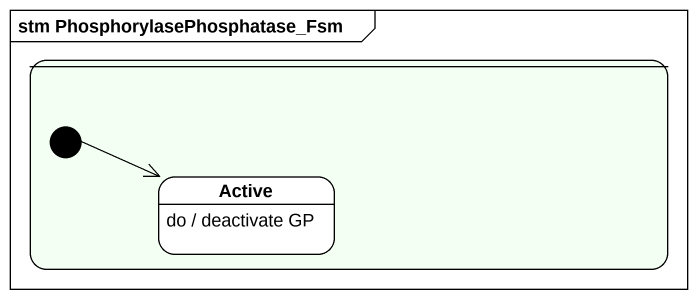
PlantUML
@startuml
mainframe stm PhosphorylasePhosphatase_Fsm
hide empty description
state " " as state1 #F3FFF3 {
  state Active #FFFFFF
  Active : do / deactivate GP
  [*] -right-> Active
}
@enduml
